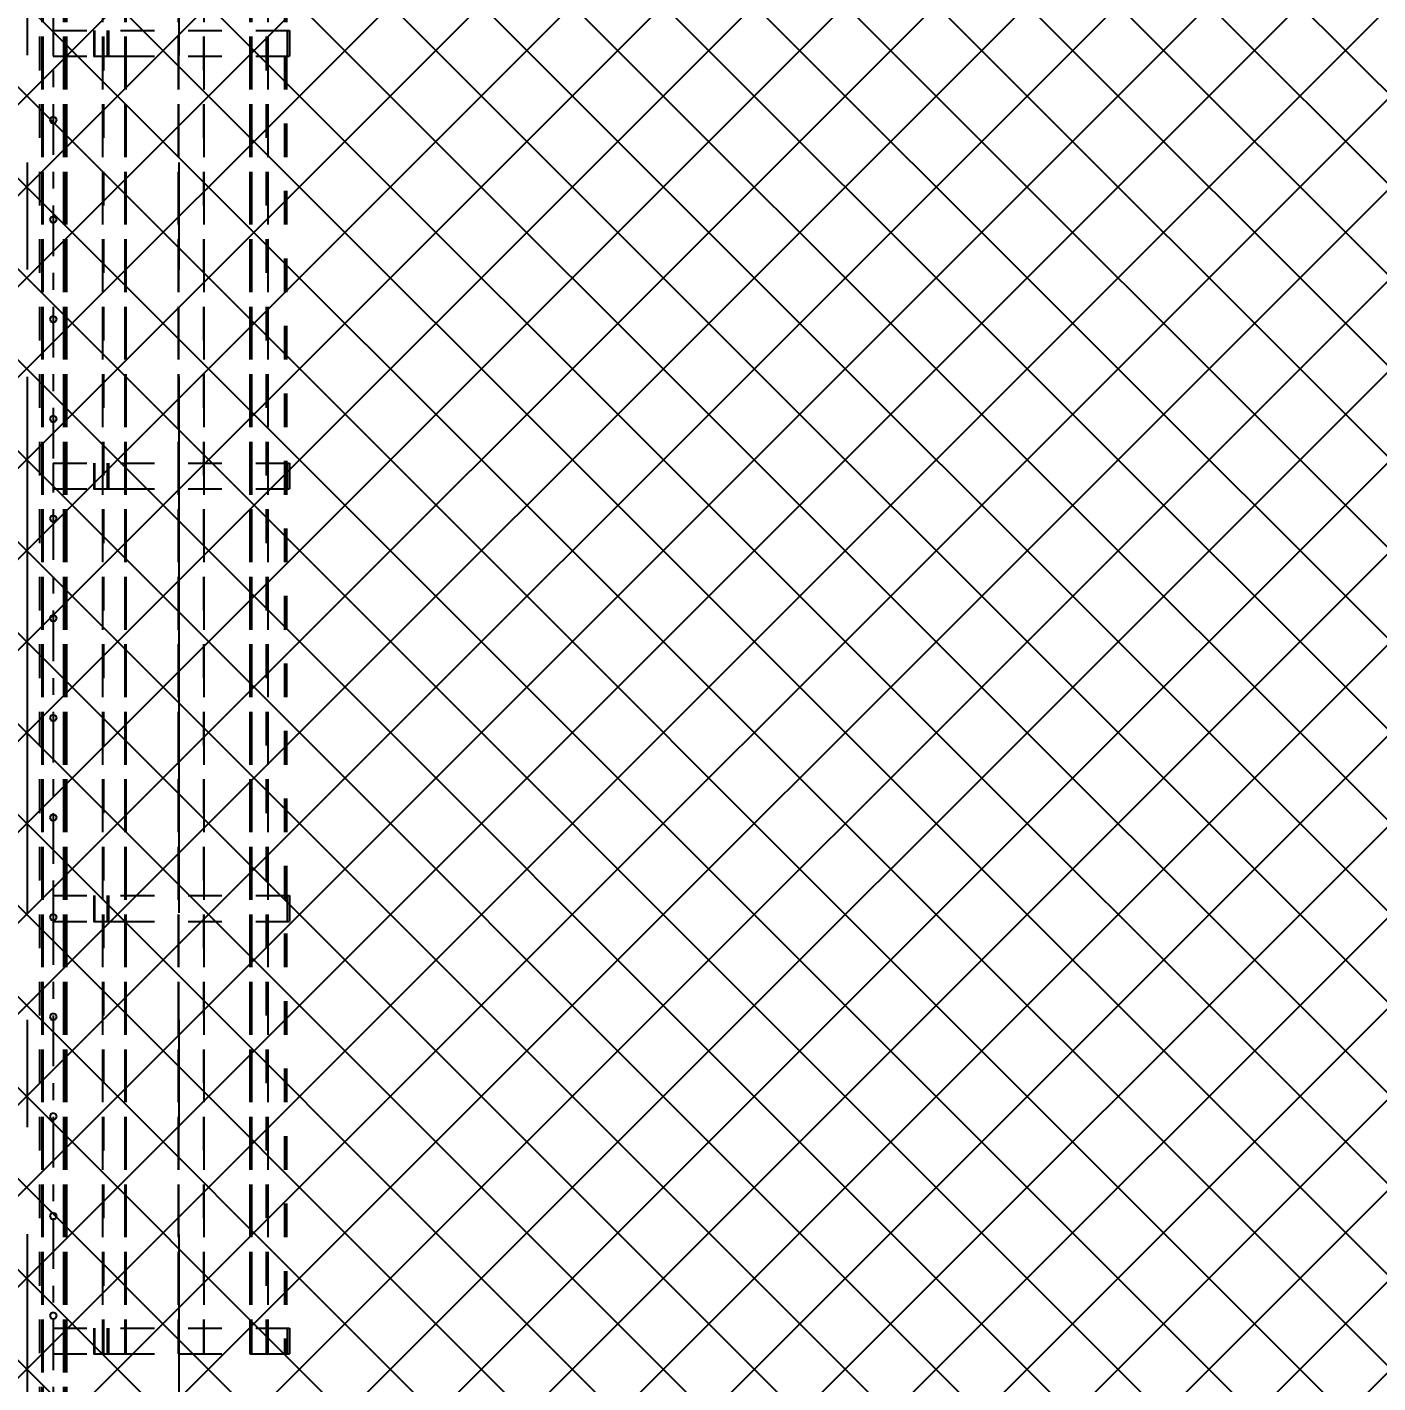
# Model space of a CAD drawing. Header units: millimetres. Extents: x 2368 to 8313, y 7493 to 11698.
# Drawn here: x 5216.6 to 5296.6, y 11133.7 to 11214 of the extents above; entities that cross this region are included whole.
import ezdxf

# ---------------------------------------------------------------- set-up
doc = ezdxf.new("R2010")
doc.units = ezdxf.units.MM
for name, pattern in [('CENTER', [50.8, 31.75, -6.35, 6.35, -6.35]), ('XKITLINE02', [4, 2, -2]), ('XKITLINE03', [6, 3, -1, 1, -1])]:
    doc.linetypes.add(name, pattern=pattern)
doc.styles.add('ROMANS', font='romans.shx')
doc.dimstyles.new('MD300', dxfattribs={"dimtxt": 2.5, "dimasz": 2.5, "dimexe": 1, "dimexo": 1, "dimgap": 0.5, "dimtad": 1, "dimdec": 1, "dimlfac": 50, "dimrnd": 0.5, "dimdsep": 46, "dimtxsty": 'ROMANS', "dimcen": 1, "dimclrd": 146, "dimclre": 146, "dimclrt": 30, "dimadec": 1, "dimazin": 2, "dimtfac": 1, "dimtdec": 1, "dimtmove": 0, "dimatfit": 1, "dimfxl": 1, "dimtolj": 1, "dimtzin": 0, "dimlwd": -1, "dimlwe": -1, "dimarcsym": 0})

# ---------------------------------------------------------------- blocks, each defined once
blk = doc.blocks.new('*D28')
at = {"color": 146, "transparency": 16777216}
for p, q in [((4264.129, 11249.201), (4264.129, 10991.038)), ((5216.588, 11054.98), (5216.588, 10991.038)), ((5214.088, 10992.038), (4266.629, 10992.038))]:
    blk.add_line(p, q, dxfattribs=at)
for points in [[(4266.629, 10992.455), (4266.629, 10991.621), (4264.129, 10992.038)], [(5214.088, 10992.455), (5214.088, 10991.621), (5216.588, 10992.038)]]:
    blk.add_solid(points, dxfattribs=at)
at = {"layer": 'Defpoints', "color": 0, "transparency": 16777216}
for p in [(4264.129, 11250.201), (5216.588, 11055.98), (4264.129, 10992.038)]:
    blk.add_point(p, dxfattribs=at)
at = {"color": 30, "transparency": 16777216, "insert": (4740.359, 10993.788), "char_height": 2.5, "attachment_point": 5, "style": 'ROMANS'}
blk.add_mtext('\\A1;47623', dxfattribs=at)
blk = doc.blocks.new('*D29')
at = {"color": 146, "transparency": 16777216}
for p, q in [((6169.047, 11249.197), (6169.047, 10991.038)), ((5216.588, 11053.98), (5216.588, 10991.038)), ((5219.088, 10992.038), (6166.547, 10992.038))]:
    blk.add_line(p, q, dxfattribs=at)
for points in [[(5219.088, 10992.455), (5219.088, 10991.621), (5216.588, 10992.038)], [(6166.547, 10992.455), (6166.547, 10991.621), (6169.047, 10992.038)]]:
    blk.add_solid(points, dxfattribs=at)
at = {"layer": 'Defpoints', "color": 0, "transparency": 16777216}
for p in [(6169.047, 11250.197), (5216.588, 11054.98), (6169.047, 10992.038)]:
    blk.add_point(p, dxfattribs=at)
at = {"color": 30, "transparency": 16777216, "insert": (5692.818, 10993.788), "char_height": 2.5, "attachment_point": 5, "style": 'ROMANS'}
blk.add_mtext('\\A1;47623', dxfattribs=at)
blk = doc.blocks.new('*D36')
at = {"color": 146, "transparency": 16777216}
for p, q in [((3888.588, 11276.272), (3888.588, 10979.265)), ((5216.588, 11054.98), (5216.588, 10979.265)), ((3891.088, 10980.265), (5214.088, 10980.265))]:
    blk.add_line(p, q, dxfattribs=at)
for points in [[(3891.088, 10980.681), (3891.088, 10979.848), (3888.588, 10980.265)], [(5214.088, 10980.681), (5214.088, 10979.848), (5216.588, 10980.265)]]:
    blk.add_solid(points, dxfattribs=at)
at = {"layer": 'Defpoints', "color": 0, "transparency": 16777216}
for p in [(3888.588, 11277.272), (5216.588, 11055.98), (5216.588, 10980.265)]:
    blk.add_point(p, dxfattribs=at)
at = {"color": 30, "transparency": 16777216, "insert": (4552.588, 10982.015), "char_height": 2.5, "attachment_point": 5, "style": 'ROMANS'}
blk.add_mtext('\\A1;66400', dxfattribs=at)
blk = doc.blocks.new('*D37')
at = {"color": 146, "transparency": 16777216}
for p, q in [((6544.584, 11276.27), (6544.584, 10979.265)), ((5216.588, 11053.98), (5216.588, 10979.265)), ((5219.088, 10980.265), (6542.084, 10980.265))]:
    blk.add_line(p, q, dxfattribs=at)
for points in [[(5219.088, 10980.681), (5219.088, 10979.848), (5216.588, 10980.265)], [(6542.084, 10980.681), (6542.084, 10979.848), (6544.584, 10980.265)]]:
    blk.add_solid(points, dxfattribs=at)
at = {"layer": 'Defpoints', "color": 0, "transparency": 16777216}
for p in [(6544.584, 11277.27), (5216.588, 11054.98), (6544.584, 10980.265)]:
    blk.add_point(p, dxfattribs=at)
at = {"color": 30, "transparency": 16777216, "insert": (5880.586, 10982.015), "char_height": 2.5, "attachment_point": 5, "style": 'ROMANS'}
blk.add_mtext('\\A1;66400', dxfattribs=at)
blk = doc.blocks.new('*D38')
at = {"color": 146, "transparency": 16777216}
for p, q in [((3888.584, 11276.27), (3888.584, 10968.162)), ((6544.588, 11276.271), (6544.588, 10968.162)), ((6542.088, 10969.162), (3891.084, 10969.162))]:
    blk.add_line(p, q, dxfattribs=at)
for points in [[(3891.084, 10969.579), (3891.084, 10968.745), (3888.584, 10969.162)], [(6542.088, 10969.579), (6542.088, 10968.745), (6544.588, 10969.162)]]:
    blk.add_solid(points, dxfattribs=at)
at = {"layer": 'Defpoints', "color": 0, "transparency": 16777216}
for p in [(3888.584, 11277.27), (6544.588, 11277.271), (3888.584, 10969.162)]:
    blk.add_point(p, dxfattribs=at)
at = {"color": 30, "transparency": 16777216, "insert": (5216.586, 10970.912), "char_height": 2.5, "attachment_point": 5, "style": 'ROMANS'}
blk.add_mtext('\\A1;132800', dxfattribs=at)

msp = doc.modelspace()

# ---------------------------------------------------------------- hatches: boundary and pattern name
h = msp.add_hatch()
h.set_pattern_fill('ANSI37', color=1, scale=1.2, style=0)
h.set_pattern_definition([(45, (2834.9725, 7335.82), (-2.6940768, 2.6940768), []), (135, (2834.9725, 7335.82), (-2.6940768, -2.6940768), [])])
h.paths.add_polyline_path([(5346.5882, 11056.2805), (5346.5882, 11216.2805), (5086.5882, 11216.2805), (5086.5882, 11056.2805)])

# ---------------------------------------------------------------- linework, layer by layer
at = {"color": 6, "linetype": 'CENTER'}
for p, q in [((5216.5882, 10907.5139), (5216.5882, 11508.9854)), ((5225.5882, 10907.5139), (5225.5882, 11495.735))]:
    msp.add_line(p, q, dxfattribs=at)
at = {"color": 3, "linetype": 'XKITLINE02'}
for p, q in [((5217.3122, 11293.4162), (5217.3122, 11090.4162)), ((5217.3122, 11293.4162), (5217.3122, 11090.4162)), ((5217.4362, 11293.4162), (5217.4362, 11090.4162)), ((5217.4986, 11293.4162), (5217.4986, 11090.4162)), ((5218.7258, 11293.4162), (5218.7258, 11090.4162)), ((5218.7882, 11293.4162), (5218.7882, 11090.4162)), ((5218.9122, 11293.4162), (5218.9122, 11090.4162)), ((5221.0364, 11293.4162), (5221.0364, 11135.3741)), ((5221.0994, 11293.4162), (5221.0994, 11135.3741)), ((5221.0994, 11293.4162), (5221.0994, 11135.3741)), ((5222.3563, 11293.4162), (5222.3563, 11135.3741)), ((5222.4193, 11293.4162), (5222.4193, 11135.3741)), ((5225.5262, 11293.4162), (5225.5262, 11135.3741)), ((5225.548, 11293.4162), (5225.548, 11135.3741)), ((5227.027, 11293.4162), (5227.027, 11135.3741)), ((5227.027, 11293.4162), (5227.027, 11135.3741)), ((5227.0489, 11293.4162), (5227.0489, 11135.3741)), ((5229.7592, 11293.4162), (5229.7592, 11135.3741)), ((5229.8557, 11293.4162), (5229.8557, 11135.3741)), ((5230.7388, 11293.4162), (5230.7388, 11135.3741)), ((5230.7388, 11293.4162), (5230.7388, 11135.3741)), ((5230.8353, 11293.4162), (5230.8353, 11135.3741)), ((5217.4362, 11216.2805), (5217.4362, 11090.4162)), ((5217.4986, 11216.2805), (5217.4986, 11090.4162)), ((5218.7258, 11216.2805), (5218.7258, 11090.4162)), ((5218.7882, 11216.2805), (5218.7882, 11090.4162)), ((5218.9122, 11216.2805), (5218.9122, 11090.4162)), ((5221.0364, 11216.2805), (5221.0364, 11135.3741)), ((5222.3563, 11216.2805), (5222.3563, 11135.3741)), ((5222.4193, 11216.2805), (5222.4193, 11135.3741)), ((5225.5262, 11216.2805), (5225.5262, 11135.3741)), ((5225.548, 11216.2805), (5225.548, 11135.3741)), ((5227.0489, 11216.2805), (5227.0489, 11135.3741)), ((5229.7592, 11216.2805), (5229.7592, 11135.3741)), ((5229.8557, 11216.2805), (5229.8557, 11135.3741)), ((5230.8353, 11216.2805), (5230.8353, 11135.3741)), ((5231.8178, 11216.2805), (5231.8178, 11135.3741)), ((5231.9438, 11216.2805), (5231.9438, 11135.3741)), ((5218.1122, 11213.7798), (5232.1122, 11213.7798)), ((5218.1122, 11213.7798), (5218.1122, 11212.2558)), ((5218.1122, 11213.7798), (5218.1122, 11212.2558)), ((5218.1122, 11213.7798), (5218.1122, 11212.2558)), ((5220.5229, 11213.7798), (5220.5229, 11212.2558)), ((5220.5229, 11213.7798), (5220.5229, 11212.2558)), ((5220.5627, 11213.7798), (5220.5627, 11212.2558)), ((5220.5627, 11213.7798), (5220.5627, 11212.2558)), ((5221.3244, 11213.7798), (5221.3244, 11212.2558)), ((5221.3244, 11213.7798), (5221.3244, 11212.2558)), ((5221.3908, 11213.7798), (5221.3908, 11212.2558)), ((5221.3908, 11213.7798), (5221.3908, 11212.2558)), ((5231.9862, 11213.7798), (5231.9862, 11212.2558)), ((5232.1122, 11213.7798), (5232.1122, 11212.2558)), ((5218.1122, 11212.2558), (5232.1122, 11212.2558)), ((5220.5029, 11212.2558), (5220.6116, 11212.2558)), ((5220.6116, 11212.2558), (5222.2508, 11212.2558)), ((5217.9707, 11208.6221), (5217.9122, 11208.4807)), ((5217.9707, 11208.6221), (5217.9122, 11208.4807)), ((5217.9707, 11208.6221), (5218.1122, 11208.6807)), ((5217.9707, 11208.6221), (5218.1122, 11208.6807)), ((5218.1122, 11208.6807), (5218.2536, 11208.6221)), ((5218.1122, 11208.6807), (5218.2536, 11208.6221)), ((5218.2536, 11208.6221), (5218.3122, 11208.4807)), ((5218.2536, 11208.6221), (5218.3122, 11208.4807)), ((5217.9122, 11208.4807), (5217.9707, 11208.3393)), ((5217.9122, 11208.4807), (5217.9707, 11208.3393)), ((5217.9707, 11208.3393), (5218.1122, 11208.2807)), ((5217.9707, 11208.3393), (5218.1122, 11208.2807)), ((5218.1122, 11208.2807), (5218.2536, 11208.3393)), ((5218.1122, 11208.2807), (5218.2536, 11208.3393)), ((5218.3122, 11208.4807), (5218.2536, 11208.3393)), ((5218.3122, 11208.4807), (5218.2536, 11208.3393)), ((5217.9707, 11202.7189), (5217.9122, 11202.5775)), ((5217.9707, 11202.7189), (5217.9122, 11202.5775)), ((5217.9122, 11202.5775), (5217.9707, 11202.4361)), ((5217.9122, 11202.5775), (5217.9707, 11202.4361)), ((5217.9707, 11202.7189), (5218.1122, 11202.7775)), ((5217.9707, 11202.7189), (5218.1122, 11202.7775)), ((5217.9707, 11202.4361), (5218.1122, 11202.3775)), ((5217.9707, 11202.4361), (5218.1122, 11202.3775)), ((5218.1122, 11202.7775), (5218.2536, 11202.7189)), ((5218.1122, 11202.7775), (5218.2536, 11202.7189)), ((5218.1122, 11202.3775), (5218.2536, 11202.4361)), ((5218.1122, 11202.3775), (5218.2536, 11202.4361)), ((5218.2536, 11202.7189), (5218.3122, 11202.5775)), ((5218.2536, 11202.7189), (5218.3122, 11202.5775)), ((5218.3122, 11202.5775), (5218.2536, 11202.4361)), ((5218.3122, 11202.5775), (5218.2536, 11202.4361)), ((5217.9707, 11196.8157), (5217.9122, 11196.6743)), ((5217.9707, 11196.8157), (5217.9122, 11196.6743)), ((5217.9122, 11196.6743), (5217.9707, 11196.5328)), ((5217.9122, 11196.6743), (5217.9707, 11196.5328)), ((5217.9707, 11196.8157), (5218.1122, 11196.8743)), ((5217.9707, 11196.8157), (5218.1122, 11196.8743)), ((5218.1122, 11196.8743), (5218.2536, 11196.8157)), ((5218.1122, 11196.8743), (5218.2536, 11196.8157)), ((5218.2536, 11196.8157), (5218.3122, 11196.6743)), ((5218.2536, 11196.8157), (5218.3122, 11196.6743)), ((5218.3122, 11196.6743), (5218.2536, 11196.5328)), ((5218.3122, 11196.6743), (5218.2536, 11196.5328)), ((5217.9707, 11196.5328), (5218.1122, 11196.4743)), ((5217.9707, 11196.5328), (5218.1122, 11196.4743)), ((5218.1122, 11196.4743), (5218.2536, 11196.5328)), ((5218.1122, 11196.4743), (5218.2536, 11196.5328)), ((5217.9707, 11190.9124), (5218.1122, 11190.971)), ((5217.9707, 11190.9124), (5218.1122, 11190.971)), ((5218.1122, 11190.971), (5218.2536, 11190.9124)), ((5218.1122, 11190.971), (5218.2536, 11190.9124)), ((5217.9707, 11190.9124), (5217.9122, 11190.771)), ((5217.9707, 11190.9124), (5217.9122, 11190.771)), ((5217.9122, 11190.771), (5217.9707, 11190.6296)), ((5217.9122, 11190.771), (5217.9707, 11190.6296)), ((5217.9707, 11190.6296), (5218.1122, 11190.571)), ((5217.9707, 11190.6296), (5218.1122, 11190.571)), ((5218.1122, 11190.571), (5218.2536, 11190.6296)), ((5218.1122, 11190.571), (5218.2536, 11190.6296)), ((5218.2536, 11190.9124), (5218.3122, 11190.771)), ((5218.2536, 11190.9124), (5218.3122, 11190.771)), ((5218.3122, 11190.771), (5218.2536, 11190.6296)), ((5218.3122, 11190.771), (5218.2536, 11190.6296)), ((5218.1122, 11188.1526), (5232.1122, 11188.1526)), ((5218.1122, 11188.1526), (5218.1122, 11186.6286)), ((5218.1122, 11188.1526), (5218.1122, 11186.6286)), ((5218.1122, 11188.1526), (5218.1122, 11186.6286)), ((5220.5229, 11188.1526), (5220.5229, 11186.6286)), ((5220.5229, 11188.1526), (5220.5229, 11186.6286)), ((5220.5627, 11188.1526), (5220.5627, 11186.6286)), ((5220.5627, 11188.1526), (5220.5627, 11186.6286)), ((5221.3244, 11188.1526), (5221.3244, 11186.6286)), ((5221.3244, 11188.1526), (5221.3244, 11186.6286)), ((5221.3908, 11188.1526), (5221.3908, 11186.6286)), ((5221.3908, 11188.1526), (5221.3908, 11186.6286)), ((5231.9862, 11188.1526), (5231.9862, 11186.6286)), ((5232.1122, 11188.1526), (5232.1122, 11186.6286)), ((5218.1122, 11186.6286), (5232.1122, 11186.6286)), ((5220.5029, 11186.6286), (5220.6116, 11186.6286)), ((5220.6116, 11186.6286), (5222.2508, 11186.6286)), ((5217.9707, 11185.0092), (5217.9122, 11184.8678)), ((5217.9707, 11185.0092), (5217.9122, 11184.8678)), ((5217.9122, 11184.8678), (5217.9707, 11184.7264)), ((5217.9122, 11184.8678), (5217.9707, 11184.7264)), ((5217.9707, 11185.0092), (5218.1122, 11185.0678)), ((5217.9707, 11185.0092), (5218.1122, 11185.0678)), ((5217.9707, 11184.7264), (5218.1122, 11184.6678)), ((5217.9707, 11184.7264), (5218.1122, 11184.6678)), ((5218.1122, 11185.0678), (5218.2536, 11185.0092)), ((5218.1122, 11185.0678), (5218.2536, 11185.0092)), ((5218.1122, 11184.6678), (5218.2536, 11184.7264)), ((5218.1122, 11184.6678), (5218.2536, 11184.7264)), ((5218.2536, 11185.0092), (5218.3122, 11184.8678)), ((5218.2536, 11185.0092), (5218.3122, 11184.8678)), ((5218.3122, 11184.8678), (5218.2536, 11184.7264)), ((5218.3122, 11184.8678), (5218.2536, 11184.7264)), ((5217.9707, 11179.106), (5217.9122, 11178.9646)), ((5217.9707, 11179.106), (5217.9122, 11178.9646)), ((5217.9122, 11178.9646), (5217.9707, 11178.8231)), ((5217.9122, 11178.9646), (5217.9707, 11178.8231)), ((5217.9707, 11179.106), (5218.1122, 11179.1646)), ((5217.9707, 11179.106), (5218.1122, 11179.1646)), ((5218.1122, 11179.1646), (5218.2536, 11179.106)), ((5218.1122, 11179.1646), (5218.2536, 11179.106)), ((5218.2536, 11179.106), (5218.3122, 11178.9646)), ((5218.2536, 11179.106), (5218.3122, 11178.9646)), ((5218.3122, 11178.9646), (5218.2536, 11178.8231)), ((5218.3122, 11178.9646), (5218.2536, 11178.8231)), ((5217.9707, 11178.8231), (5218.1122, 11178.7646)), ((5217.9707, 11178.8231), (5218.1122, 11178.7646)), ((5218.1122, 11178.7646), (5218.2536, 11178.8231)), ((5218.1122, 11178.7646), (5218.2536, 11178.8231)), ((5217.9707, 11173.2028), (5217.9122, 11173.0613)), ((5217.9707, 11173.2028), (5217.9122, 11173.0613)), ((5217.9122, 11173.0613), (5217.9707, 11172.9199)), ((5217.9122, 11173.0613), (5217.9707, 11172.9199)), ((5217.9707, 11173.2028), (5218.1122, 11173.2613)), ((5217.9707, 11173.2028), (5218.1122, 11173.2613)), ((5217.9707, 11172.9199), (5218.1122, 11172.8613)), ((5217.9707, 11172.9199), (5218.1122, 11172.8613)), ((5218.1122, 11173.2613), (5218.2536, 11173.2028)), ((5218.1122, 11173.2613), (5218.2536, 11173.2028)), ((5218.1122, 11172.8613), (5218.2536, 11172.9199)), ((5218.1122, 11172.8613), (5218.2536, 11172.9199)), ((5218.2536, 11173.2028), (5218.3122, 11173.0613)), ((5218.2536, 11173.2028), (5218.3122, 11173.0613)), ((5218.3122, 11173.0613), (5218.2536, 11172.9199)), ((5218.3122, 11173.0613), (5218.2536, 11172.9199)), ((5217.9707, 11167.2995), (5217.9122, 11167.1581)), ((5217.9707, 11167.2995), (5217.9122, 11167.1581)), ((5217.9122, 11167.1581), (5217.9707, 11167.0167)), ((5217.9122, 11167.1581), (5217.9707, 11167.0167)), ((5217.9707, 11167.2995), (5218.1122, 11167.3581)), ((5217.9707, 11167.2995), (5218.1122, 11167.3581)), ((5217.9707, 11167.0167), (5218.1122, 11166.9581)), ((5217.9707, 11167.0167), (5218.1122, 11166.9581)), ((5218.1122, 11167.3581), (5218.2536, 11167.2995)), ((5218.1122, 11167.3581), (5218.2536, 11167.2995)), ((5218.1122, 11166.9581), (5218.2536, 11167.0167)), ((5218.1122, 11166.9581), (5218.2536, 11167.0167)), ((5218.2536, 11167.2995), (5218.3122, 11167.1581)), ((5218.2536, 11167.2995), (5218.3122, 11167.1581)), ((5218.3122, 11167.1581), (5218.2536, 11167.0167)), ((5218.3122, 11167.1581), (5218.2536, 11167.0167)), ((5218.1122, 11162.5254), (5232.1122, 11162.5254)), ((5218.1122, 11162.5254), (5218.1122, 11161.0014)), ((5218.1122, 11162.5254), (5218.1122, 11161.0014)), ((5218.1122, 11162.5254), (5218.1122, 11161.0014)), ((5220.5229, 11162.5254), (5220.5229, 11161.0014)), ((5220.5229, 11162.5254), (5220.5229, 11161.0014)), ((5220.5627, 11162.5254), (5220.5627, 11161.0014)), ((5220.5627, 11162.5254), (5220.5627, 11161.0014)), ((5221.3244, 11162.5254), (5221.3244, 11161.0014)), ((5221.3244, 11162.5254), (5221.3244, 11161.0014)), ((5221.3908, 11162.5254), (5221.3908, 11161.0014)), ((5221.3908, 11162.5254), (5221.3908, 11161.0014)), ((5231.9862, 11162.5254), (5231.9862, 11161.0014)), ((5232.1122, 11162.5254), (5232.1122, 11161.0014)), ((5217.9707, 11161.3963), (5217.9122, 11161.2549)), ((5217.9707, 11161.3963), (5217.9122, 11161.2549)), ((5217.9122, 11161.2549), (5217.9707, 11161.1135)), ((5217.9122, 11161.2549), (5217.9707, 11161.1135)), ((5217.9707, 11161.3963), (5218.1122, 11161.4549)), ((5217.9707, 11161.3963), (5218.1122, 11161.4549)), ((5218.1122, 11161.4549), (5218.2536, 11161.3963)), ((5218.1122, 11161.4549), (5218.2536, 11161.3963)), ((5218.2536, 11161.3963), (5218.3122, 11161.2549)), ((5218.2536, 11161.3963), (5218.3122, 11161.2549)), ((5218.3122, 11161.2549), (5218.2536, 11161.1135)), ((5218.3122, 11161.2549), (5218.2536, 11161.1135)), ((5217.9707, 11161.1135), (5218.1122, 11161.0549)), ((5217.9707, 11161.1135), (5218.1122, 11161.0549)), ((5218.1122, 11161.0549), (5218.2536, 11161.1135)), ((5218.1122, 11161.0549), (5218.2536, 11161.1135)), ((5218.1122, 11161.0014), (5232.1122, 11161.0014)), ((5220.5029, 11161.0014), (5220.6116, 11161.0014)), ((5220.6116, 11161.0014), (5222.2508, 11161.0014)), ((5217.9707, 11155.4931), (5217.9122, 11155.3517)), ((5217.9707, 11155.4931), (5217.9122, 11155.3517)), ((5217.9122, 11155.3517), (5217.9707, 11155.2102)), ((5217.9122, 11155.3517), (5217.9707, 11155.2102)), ((5217.9707, 11155.4931), (5218.1122, 11155.5517)), ((5217.9707, 11155.4931), (5218.1122, 11155.5517)), ((5217.9707, 11155.2102), (5218.1122, 11155.1517)), ((5217.9707, 11155.2102), (5218.1122, 11155.1517)), ((5218.1122, 11155.5517), (5218.2536, 11155.4931)), ((5218.1122, 11155.5517), (5218.2536, 11155.4931)), ((5218.1122, 11155.1517), (5218.2536, 11155.2102)), ((5218.1122, 11155.1517), (5218.2536, 11155.2102)), ((5218.2536, 11155.4931), (5218.3122, 11155.3517)), ((5218.2536, 11155.4931), (5218.3122, 11155.3517)), ((5218.3122, 11155.3517), (5218.2536, 11155.2102)), ((5218.3122, 11155.3517), (5218.2536, 11155.2102)), ((5217.9707, 11149.5899), (5217.9122, 11149.4484)), ((5217.9707, 11149.5899), (5217.9122, 11149.4484)), ((5217.9122, 11149.4484), (5217.9707, 11149.307)), ((5217.9122, 11149.4484), (5217.9707, 11149.307)), ((5217.9707, 11149.5899), (5218.1122, 11149.6484)), ((5217.9707, 11149.5899), (5218.1122, 11149.6484)), ((5217.9707, 11149.307), (5218.1122, 11149.2484)), ((5217.9707, 11149.307), (5218.1122, 11149.2484)), ((5218.1122, 11149.6484), (5218.2536, 11149.5899)), ((5218.1122, 11149.6484), (5218.2536, 11149.5899)), ((5218.1122, 11149.2484), (5218.2536, 11149.307)), ((5218.1122, 11149.2484), (5218.2536, 11149.307)), ((5218.2536, 11149.5899), (5218.3122, 11149.4484)), ((5218.2536, 11149.5899), (5218.3122, 11149.4484)), ((5218.3122, 11149.4484), (5218.2536, 11149.307)), ((5218.3122, 11149.4484), (5218.2536, 11149.307)), ((5217.9707, 11143.6866), (5217.9122, 11143.5452)), ((5217.9707, 11143.6866), (5217.9122, 11143.5452)), ((5217.9707, 11143.6866), (5218.1122, 11143.7452)), ((5217.9707, 11143.6866), (5218.1122, 11143.7452)), ((5218.1122, 11143.7452), (5218.2536, 11143.6866)), ((5218.1122, 11143.7452), (5218.2536, 11143.6866)), ((5218.2536, 11143.6866), (5218.3122, 11143.5452)), ((5218.2536, 11143.6866), (5218.3122, 11143.5452)), ((5217.9122, 11143.5452), (5217.9707, 11143.4038)), ((5217.9122, 11143.5452), (5217.9707, 11143.4038)), ((5217.9707, 11143.4038), (5218.1122, 11143.3452)), ((5217.9707, 11143.4038), (5218.1122, 11143.3452)), ((5218.1122, 11143.3452), (5218.2536, 11143.4038)), ((5218.1122, 11143.3452), (5218.2536, 11143.4038)), ((5218.3122, 11143.5452), (5218.2536, 11143.4038)), ((5218.3122, 11143.5452), (5218.2536, 11143.4038)), ((5217.9707, 11137.7834), (5217.9122, 11137.642)), ((5217.9707, 11137.7834), (5217.9122, 11137.642)), ((5217.9122, 11137.642), (5217.9707, 11137.5006)), ((5217.9122, 11137.642), (5217.9707, 11137.5006)), ((5217.9707, 11137.7834), (5218.1122, 11137.842)), ((5217.9707, 11137.7834), (5218.1122, 11137.842)), ((5217.9707, 11137.5006), (5218.1122, 11137.442)), ((5217.9707, 11137.5006), (5218.1122, 11137.442)), ((5218.1122, 11137.842), (5218.2536, 11137.7834)), ((5218.1122, 11137.842), (5218.2536, 11137.7834)), ((5218.1122, 11137.442), (5218.2536, 11137.5006)), ((5218.1122, 11137.442), (5218.2536, 11137.5006)), ((5218.2536, 11137.7834), (5218.3122, 11137.642)), ((5218.2536, 11137.7834), (5218.3122, 11137.642)), ((5218.3122, 11137.642), (5218.2536, 11137.5006)), ((5218.3122, 11137.642), (5218.2536, 11137.5006)), ((5218.1122, 11136.8981), (5232.1122, 11136.8981)), ((5218.1122, 11136.8981), (5218.1122, 11135.3741)), ((5218.1122, 11136.8981), (5218.1122, 11135.3741)), ((5218.1122, 11136.8981), (5218.1122, 11135.3741)), ((5220.5229, 11136.8981), (5220.5229, 11135.3741)), ((5220.5229, 11136.8981), (5220.5229, 11135.3741)), ((5220.5627, 11136.8981), (5220.5627, 11135.3741)), ((5220.5627, 11136.8981), (5220.5627, 11135.3741)), ((5221.3244, 11136.8981), (5221.3244, 11135.3741)), ((5221.3244, 11136.8981), (5221.3244, 11135.3741)), ((5221.3908, 11136.8981), (5221.3908, 11135.3741)), ((5221.3908, 11136.8981), (5221.3908, 11135.3741)), ((5231.9862, 11136.8981), (5231.9862, 11135.3741)), ((5232.1122, 11136.8981), (5232.1122, 11135.3741)), ((5218.1122, 11135.3741), (5232.1122, 11135.3741)), ((5220.5029, 11135.3741), (5220.6116, 11135.3741)), ((5220.6116, 11135.3741), (5222.2508, 11135.3741)), ((5221.0364, 11135.3741), (5222.4193, 11135.3741)), ((5221.0364, 11135.3741), (5222.4193, 11135.3741)), ((5225.5262, 11135.3741), (5227.0489, 11135.3741)), ((5225.5262, 11135.3741), (5227.0489, 11135.3741)), ((5229.7592, 11135.3741), (5230.8353, 11135.3741)), ((5229.7592, 11135.3741), (5230.8353, 11135.3741)), ((5231.8178, 11135.3741), (5231.9438, 11135.3741))]:
    msp.add_line(p, q, dxfattribs=at)
at = {"color": 1, "linetype": 'XKITLINE03'}
msp.add_line((5218.1122, 11293.4162), (5218.1122, 11090.4162), dxfattribs=at)

# ---------------------------------------------------------------- dimensions: what is measured, and where the dimension line sits
for base, p1, p2, picture, middle in [((3888.5836, 10969.1621), (6544.5882, 11277.2708), (3888.5836, 11277.2703), '*D38', (5216.5859, 10970.9121)), ((5216.5882, 10980.2647), (3888.5882, 11277.2717), (5216.5882, 11055.9804), '*D36', (4552.5882, 10982.0147)), ((6544.5838, 10980.2647), (5216.5882, 11054.9804), (6544.5838, 11277.2701), '*D37', (5880.586, 10982.0147)), ((4264.1289, 10992.0378), (5216.5882, 11055.9804), (4264.1289, 11250.201), '*D28', (4740.3585, 10993.7878)), ((6169.0475, 10992.0378), (5216.5882, 11054.9804), (6169.0475, 11250.197), '*D29', (5692.8178, 10993.7878))]:
    dim = msp.add_linear_dim(base=base, p1=p1, p2=p2, dimstyle='MD300')
    dim.commit()
    dim.dimension.update_dxf_attribs({"geometry": picture, "text_midpoint": middle})

doc.saveas('drawing.dxf')
